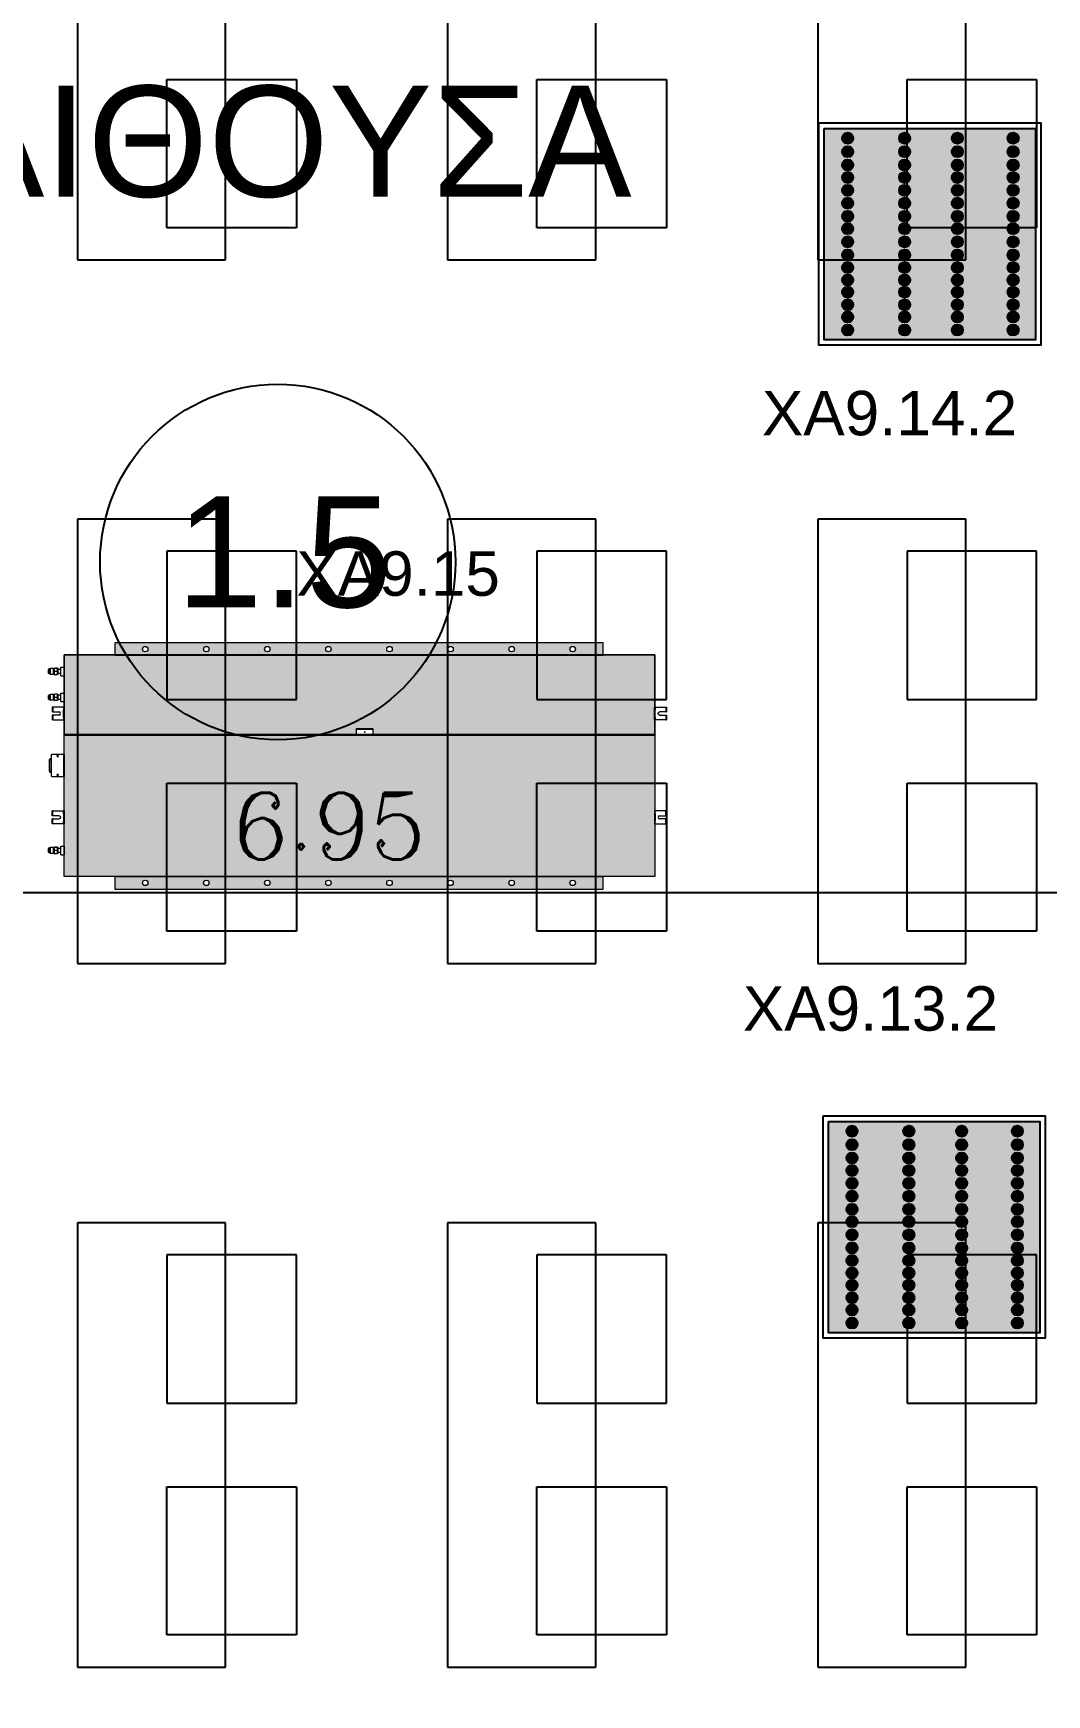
# Model space of a CAD drawing. Header units: metres. Extents: x 0 to 132, y -109 to 310.
# Drawn here: x 50.627 to 53.366, y 94.601 to 99.087 of the extents above; entities that cross this region are included whole.
import ezdxf

# ---------------------------------------------------------------- set-up
doc = ezdxf.new("R2010")
doc.units = ezdxf.units.M
doc.header["$LTSCALE"] = 0.036
doc.layers.get('0').update_dxf_attribs({"color": 252})
doc.layers.get('Defpoints').update_dxf_attribs({"color": 252})
for name, color, linetype in [('arxitektonika', 254, 'Continuous'), ('DIMBLK', 252, 'Continuous'), ('electext', 20, 'Continuous'), ('Epipla', 252, 'Continuous'), ('HLEK_FL001_SYMBOLS', 230, 'Continuous')]:
    doc.layers.add(name, color=color, linetype=linetype)
doc.layers.add('axel', color=170, linetype='Continuous', lineweight=0)
doc.styles.add('COMU-N', font='arial.ttf')
doc.styles.get("Standard").update_dxf_attribs({"font": 'arial.ttf'})
doc.dimstyles.new('CADWDOT', dxfattribs={"dimscale": 0.1, "dimtxt": 1.8, "dimasz": 0.08, "dimexe": 2, "dimexo": 0, "dimgap": 0.09, "dimtad": 0, "dimrnd": 0.001, "dimzin": 0, "dimdsep": 46, "dimtxsty": 'Standard', "dimblk1": 'ARTDIM', "dimblk2": 'ARTDIM', "dimsah": 1, "dimcen": 0.09, "dimdle": 0.05, "dimse1": 1, "dimse2": 1, "dimadec": 0, "dimazin": 0, "dimtfac": 1, "dimtmove": 0, "dimatfit": 3, "dimldrblk": 'ARTDIM', "dimfxl": 2, "dimtvp": 0.9999, "dimtolj": 1, "dimtzin": 0, "dimarcsym": 0})

# ---------------------------------------------------------------- blocks, each defined once
blk = doc.blocks.new('ARTDIM')
at = {"layer": 'DIMBLK'}
for p, q in [((0, -24.9975), (0, 24.9975)), ((-24.9975, 0), (24.9975, 0))]:
    blk.add_line(p, q, dxfattribs=at)
blk.add_circle((0, 0), 8.25, dxfattribs=at)
blk = doc.blocks.new('*D523')
at = {"layer": 'arxitektonika', "color": 0, "lineweight": -2}
blk.add_line((47.9962, 96.7664), (54.8602, 96.7664), dxfattribs=at)
at = {"layer": 'Defpoints', "color": 0, "transparency": 16777216}
for p in [(54.8682, 96.7664), (47.9882, 93.9054), (54.8682, 93.9054)]:
    blk.add_point(p, dxfattribs=at)
at = {"layer": 'arxitektonika', "color": 0, "lineweight": -2, "xscale": 0.008, "yscale": 0.008, "zscale": 0.008, "rotation": 180}
blk.add_blockref('ARTDIM', (47.9882, 96.7664), dxfattribs=at)
at = {"layer": 'arxitektonika', "color": 0, "lineweight": -2, "xscale": 0.008, "yscale": 0.008, "zscale": 0.008}
blk.add_blockref('ARTDIM', (54.8682, 96.7664), dxfattribs=at)
at = {"layer": 'arxitektonika', "color": 0, "insert": (51.4282, 96.9464), "char_height": 0.18, "attachment_point": 5}
blk.add_mtext('\\A1;{\\Fcomplex.shx;6.95}', dxfattribs=at)
blk = doc.blocks.new('*D529')
at = {"layer": 'arxitektonika', "color": 0, "lineweight": -2}
blk.add_line((54.4511, 100.6974), (54.4511, 93.6134), dxfattribs=at)
at = {"layer": 'Defpoints', "color": 0, "transparency": 16777216}
for p in [(52.1782, 100.7054), (52.1782, 93.6054), (54.4511, 93.6054)]:
    blk.add_point(p, dxfattribs=at)
at = {"layer": 'arxitektonika', "color": 0, "lineweight": -2, "xscale": 0.008, "yscale": 0.008, "zscale": 0.008}
for p, rotation in [((54.4511, 100.7054), 90), ((54.4511, 93.6054), 270)]:
    blk.add_blockref('ARTDIM', p, dxfattribs=dict(at, rotation=rotation))
at = {"layer": 'arxitektonika', "color": 0, "insert": (54.2711, 97.1554), "char_height": 0.18, "attachment_point": 5, "rotation": 90}
blk.add_mtext('\\A1;7.10', dxfattribs=at)
blk = doc.blocks.new('A$C5883325D')
at = {"layer": 'Epipla'}
for p, q in [((2.9027, -1.3048), (2.9027, -2.5048)), ((3.3027, -2.5048), (3.3027, -1.3048)), ((3.9027, -1.3048), (3.9027, -2.5048)), ((4.3027, -2.5048), (4.3027, -1.3048)), ((4.9027, -1.3048), (4.9027, -2.5048)), ((5.3027, -2.5048), (5.3027, -1.3048)), ((3.144, -2.0179), (3.494, -2.0179)), ((3.144, -2.4179), (3.144, -2.0179)), ((3.494, -2.0179), (3.494, -2.4179)), ((4.144, -2.0179), (4.494, -2.0179)), ((4.144, -2.4179), (4.144, -2.0179)), ((4.494, -2.0179), (4.494, -2.4179)), ((5.144, -2.0179), (5.494, -2.0179)), ((5.144, -2.4179), (5.144, -2.0179)), ((5.494, -2.0179), (5.494, -2.4179)), ((3.494, -2.4179), (3.144, -2.4179)), ((4.494, -2.4179), (4.144, -2.4179)), ((5.494, -2.4179), (5.144, -2.4179)), ((2.9027, -2.5048), (3.3027, -2.5048)), ((3.9027, -2.5048), (4.3027, -2.5048)), ((4.9027, -2.5048), (5.3027, -2.5048)), ((3.3027, -3.2048), (2.9027, -3.2048)), ((2.9027, -3.2048), (2.9027, -4.4048)), ((3.3027, -4.4048), (3.3027, -3.2048)), ((4.3027, -3.2048), (3.9027, -3.2048)), ((3.9027, -3.2048), (3.9027, -4.4048)), ((4.3027, -4.4048), (4.3027, -3.2048)), ((5.3027, -3.2048), (4.9027, -3.2048)), ((4.9027, -3.2048), (4.9027, -4.4048)), ((5.3027, -4.4048), (5.3027, -3.2048)), ((3.494, -3.2918), (3.144, -3.2918)), ((3.144, -3.2918), (3.144, -3.6918)), ((3.494, -3.6918), (3.494, -3.2918)), ((4.494, -3.2918), (4.144, -3.2918)), ((4.144, -3.2918), (4.144, -3.6918)), ((4.494, -3.6918), (4.494, -3.2918)), ((5.494, -3.2918), (5.144, -3.2918)), ((5.144, -3.2918), (5.144, -3.6918)), ((5.494, -3.6918), (5.494, -3.2918)), ((3.144, -3.6918), (3.494, -3.6918)), ((4.144, -3.6918), (4.494, -3.6918)), ((5.144, -3.6918), (5.494, -3.6918)), ((3.144, -4.3179), (3.144, -3.9179)), ((3.144, -3.9179), (3.494, -3.9179)), ((3.494, -3.9179), (3.494, -4.3179)), ((4.144, -4.3179), (4.144, -3.9179)), ((4.144, -3.9179), (4.494, -3.9179)), ((4.494, -3.9179), (4.494, -4.3179)), ((5.144, -4.3179), (5.144, -3.9179)), ((5.144, -3.9179), (5.494, -3.9179)), ((5.494, -3.9179), (5.494, -4.3179)), ((3.494, -4.3179), (3.144, -4.3179)), ((4.494, -4.3179), (4.144, -4.3179)), ((5.494, -4.3179), (5.144, -4.3179)), ((2.9027, -4.4048), (3.3027, -4.4048)), ((3.9027, -4.4048), (4.3027, -4.4048)), ((4.9027, -4.4048), (5.3027, -4.4048)), ((3.3027, -5.1048), (2.9027, -5.1048)), ((2.9027, -5.1048), (2.9027, -6.3048)), ((3.3027, -6.3048), (3.3027, -5.1048)), ((4.3027, -5.1048), (3.9027, -5.1048)), ((3.9027, -5.1048), (3.9027, -6.3048)), ((4.3027, -6.3048), (4.3027, -5.1048)), ((5.3027, -5.1048), (4.9027, -5.1048)), ((4.9027, -5.1048), (4.9027, -6.3048)), ((5.3027, -6.3048), (5.3027, -5.1048)), ((3.494, -5.1918), (3.144, -5.1918)), ((3.144, -5.1918), (3.144, -5.5918)), ((3.494, -5.5918), (3.494, -5.1918)), ((4.494, -5.1918), (4.144, -5.1918)), ((4.144, -5.1918), (4.144, -5.5918)), ((4.494, -5.5918), (4.494, -5.1918)), ((5.494, -5.1918), (5.144, -5.1918)), ((5.144, -5.1918), (5.144, -5.5918)), ((5.494, -5.5918), (5.494, -5.1918)), ((3.144, -5.5918), (3.494, -5.5918)), ((4.144, -5.5918), (4.494, -5.5918)), ((5.144, -5.5918), (5.494, -5.5918)), ((3.144, -6.2179), (3.144, -5.8179)), ((3.144, -5.8179), (3.494, -5.8179)), ((3.494, -5.8179), (3.494, -6.2179)), ((4.144, -6.2179), (4.144, -5.8179)), ((4.144, -5.8179), (4.494, -5.8179)), ((4.494, -5.8179), (4.494, -6.2179)), ((5.144, -6.2179), (5.144, -5.8179)), ((5.144, -5.8179), (5.494, -5.8179)), ((5.494, -5.8179), (5.494, -6.2179)), ((3.494, -6.2179), (3.144, -6.2179)), ((4.494, -6.2179), (4.144, -6.2179)), ((5.494, -6.2179), (5.144, -6.2179)), ((2.9027, -6.3048), (3.3027, -6.3048)), ((3.9027, -6.3048), (4.3027, -6.3048)), ((4.9027, -6.3048), (5.3027, -6.3048))]:
    blk.add_line(p, q, dxfattribs=at)
blk = doc.blocks.new('panel led 4x16W 60x60cm acrylic')
at = {"layer": 'HLEK_FL001_SYMBOLS', "linetype": 'Continuous', "lineweight": 0}
h = blk.add_hatch(color=201, dxfattribs=at)
h.dxf.hatch_style = 1
h.paths.add_polyline_path([(45.4184, 65.5575), (45.4184, 64.9863), (45.9896, 64.9863), (45.9896, 65.5575)])
h.paths.add_polyline_path([(45.6208, 65.3554, -1), (45.6508, 65.3554, -1)], flags=16)
h.paths.add_polyline_path([(45.6208, 65.3904, -1), (45.6508, 65.3904, -1)], flags=16)
h.paths.add_polyline_path([(45.7936, 65.3554, -1), (45.7636, 65.3554, -1)], flags=16)
h.paths.add_polyline_path([(45.7636, 65.3904, -1), (45.7936, 65.3904, -1)], flags=16)
h.paths.add_polyline_path([(45.6508, 65.3202, -1), (45.6208, 65.3202, -1)], flags=16)
h.paths.add_polyline_path([(45.7936, 65.3202, -1), (45.7636, 65.3202, -1)], flags=16)
h.paths.add_polyline_path([(45.6208, 65.4249, -1), (45.6508, 65.4249, -1)], flags=16)
h.paths.add_polyline_path([(45.7636, 65.4249, -1), (45.7936, 65.4249, -1)], flags=16)
h.paths.add_polyline_path([(45.6508, 65.2864, -1), (45.6208, 65.2864, -1)], flags=16)
h.paths.add_polyline_path([(45.7936, 65.2864, -1), (45.7636, 65.2864, -1)], flags=16)
h.paths.add_polyline_path([(45.6208, 65.4586, -1), (45.6508, 65.4586, -1)], flags=16)
h.paths.add_polyline_path([(45.7636, 65.4586, -1), (45.7936, 65.4586, -1)], flags=16)
h.paths.add_polyline_path([(45.6508, 65.2511, -1), (45.6208, 65.2511, -1)], flags=16)
h.paths.add_polyline_path([(45.7936, 65.2511, -1), (45.7636, 65.2511, -1)], flags=16)
h.paths.add_polyline_path([(45.6208, 65.4943, -1), (45.6508, 65.4943, -1)], flags=16)
h.paths.add_polyline_path([(45.7636, 65.4943, -1), (45.7936, 65.4943, -1)], flags=16)
h.paths.add_polyline_path([(45.6508, 65.2158, -1), (45.6208, 65.2158, -1)], flags=16)
h.paths.add_polyline_path([(45.7936, 65.2158, -1), (45.7636, 65.2158, -1)], flags=16)
h.paths.add_polyline_path([(45.6208, 65.531, -1), (45.6508, 65.531, -1)], flags=16)
h.paths.add_polyline_path([(45.7636, 65.531, -1), (45.7936, 65.531, -1)], flags=16)
h.paths.add_polyline_path([(45.6508, 65.1817, -1), (45.6208, 65.1817, -1)], flags=16)
h.paths.add_polyline_path([(45.7936, 65.1817, -1), (45.7636, 65.1817, -1)], flags=16)
h.paths.add_polyline_path([(45.4672, 65.3554, -1), (45.4972, 65.3554, -1)], flags=16)
h.paths.add_polyline_path([(45.4672, 65.3904, -1), (45.4972, 65.3904, -1)], flags=16)
h.paths.add_polyline_path([(45.4972, 65.3202, -1), (45.4672, 65.3202, -1)], flags=16)
h.paths.add_polyline_path([(45.6508, 65.1482, -1), (45.6208, 65.1482, -1)], flags=16)
h.paths.add_polyline_path([(45.9441, 65.3554, -1), (45.9141, 65.3554, -1)], flags=16)
h.paths.add_polyline_path([(45.9441, 65.3904, -1), (45.9141, 65.3904, -1)], flags=16)
h.paths.add_polyline_path([(45.7936, 65.1482, -1), (45.7636, 65.1482, -1)], flags=16)
h.paths.add_polyline_path([(45.4672, 65.4249, -1), (45.4972, 65.4249, -1)], flags=16)
h.paths.add_polyline_path([(45.9441, 65.3202, -1), (45.9141, 65.3202, -1)], flags=16)
h.paths.add_polyline_path([(45.4972, 65.2864, -1), (45.4672, 65.2864, -1)], flags=16)
h.paths.add_polyline_path([(45.9141, 65.4249, -1), (45.9441, 65.4249, -1)], flags=16)
h.paths.add_polyline_path([(45.9441, 65.2864, -1), (45.9141, 65.2864, -1)], flags=16)
h.paths.add_polyline_path([(45.4672, 65.4586, -1), (45.4972, 65.4586, -1)], flags=16)
h.paths.add_polyline_path([(45.9141, 65.4586, -1), (45.9441, 65.4586, -1)], flags=16)
h.paths.add_polyline_path([(45.4972, 65.2511, -1), (45.4672, 65.2511, -1)], flags=16)
h.paths.add_polyline_path([(45.9441, 65.2511, -1), (45.9141, 65.2511, -1)], flags=16)
h.paths.add_polyline_path([(45.4672, 65.4943, -1), (45.4972, 65.4943, -1)], flags=16)
h.paths.add_polyline_path([(45.6508, 65.1152, -1), (45.6208, 65.1152, -1)], flags=16)
h.paths.add_polyline_path([(45.7936, 65.1152, -1), (45.7636, 65.1152, -1)], flags=16)
h.paths.add_polyline_path([(45.9141, 65.4943, -1), (45.9441, 65.4943, -1)], flags=16)
h.paths.add_polyline_path([(45.4972, 65.2158, -1), (45.4672, 65.2158, -1)], flags=16)
h.paths.add_polyline_path([(45.9441, 65.2158, -1), (45.9141, 65.2158, -1)], flags=16)
h.paths.add_polyline_path([(45.4672, 65.531, -1), (45.4972, 65.531, -1)], flags=16)
h.paths.add_polyline_path([(45.9141, 65.531, -1), (45.9441, 65.531, -1)], flags=16)
h.paths.add_polyline_path([(45.4972, 65.1817, -1), (45.4672, 65.1817, -1)], flags=16)
h.paths.add_polyline_path([(45.9441, 65.1817, -1), (45.9141, 65.1817, -1)], flags=16)
h.paths.add_polyline_path([(45.6508, 65.0811, -1), (45.6208, 65.0811, -1)], flags=16)
h.paths.add_polyline_path([(45.7936, 65.0811, -1), (45.7636, 65.0811, -1)], flags=16)
h.paths.add_polyline_path([(45.4972, 65.1482, -1), (45.4672, 65.1482, -1)], flags=16)
h.paths.add_polyline_path([(45.9441, 65.1482, -1), (45.9141, 65.1482, -1)], flags=16)
h.paths.add_polyline_path([(45.6508, 65.048, -1), (45.6208, 65.048, -1)], flags=16)
h.paths.add_polyline_path([(45.7936, 65.048, -1), (45.7636, 65.048, -1)], flags=16)
h.paths.add_polyline_path([(45.4972, 65.1152, -1), (45.4672, 65.1152, -1)], flags=16)
h.paths.add_polyline_path([(45.9441, 65.1152, -1), (45.9141, 65.1152, -1)], flags=16)
h.paths.add_polyline_path([(45.6508, 65.0128, -1), (45.6208, 65.0128, -1)], flags=16)
h.paths.add_polyline_path([(45.4972, 65.0811, -1), (45.4672, 65.0811, -1)], flags=16)
h.paths.add_polyline_path([(45.7936, 65.0128, -1), (45.7636, 65.0128, -1)], flags=16)
h.paths.add_polyline_path([(45.9441, 65.0811, -1), (45.9141, 65.0811, -1)], flags=16)
h.paths.add_polyline_path([(45.4972, 65.048, -1), (45.4672, 65.048, -1)], flags=16)
h.paths.add_polyline_path([(45.9441, 65.048, -1), (45.9141, 65.048, -1)], flags=16)
h.paths.add_polyline_path([(45.4972, 65.0128, -1), (45.4672, 65.0128, -1)], flags=16)
h.paths.add_polyline_path([(45.9441, 65.0128, -1), (45.9141, 65.0128, -1)], flags=16)
h = blk.add_hatch(color=11, dxfattribs=at)
h.dxf.hatch_style = 1
h.paths.add_polyline_path([(45.4972, 65.531, 1), (45.4672, 65.531, 1)])
h = blk.add_hatch(color=11, dxfattribs=at)
h.dxf.hatch_style = 1
h.paths.add_polyline_path([(45.4972, 65.4943, 1), (45.4672, 65.4943, 1)])
h = blk.add_hatch(color=11, dxfattribs=at)
h.dxf.hatch_style = 1
h.paths.add_polyline_path([(45.6508, 65.531, 1), (45.6208, 65.531, 1)])
h = blk.add_hatch(color=11, dxfattribs=at)
h.dxf.hatch_style = 1
h.paths.add_polyline_path([(45.6508, 65.4943, 1), (45.6208, 65.4943, 1)])
h = blk.add_hatch(color=11, dxfattribs=at)
h.dxf.hatch_style = 1
h.paths.add_polyline_path([(45.7936, 65.531, 1), (45.7636, 65.531, 1)])
h = blk.add_hatch(color=11, dxfattribs=at)
h.dxf.hatch_style = 1
h.paths.add_polyline_path([(45.7936, 65.4943, 1), (45.7636, 65.4943, 1)])
h = blk.add_hatch(color=11, dxfattribs=at)
h.dxf.hatch_style = 1
h.paths.add_polyline_path([(45.9441, 65.531, 1), (45.9141, 65.531, 1)])
h = blk.add_hatch(color=11, dxfattribs=at)
h.dxf.hatch_style = 1
h.paths.add_polyline_path([(45.9441, 65.4943, 1), (45.9141, 65.4943, 1)])
h = blk.add_hatch(color=11, dxfattribs=at)
h.dxf.hatch_style = 1
h.paths.add_polyline_path([(45.4972, 65.4586, 1), (45.4672, 65.4586, 1)])
h = blk.add_hatch(color=11, dxfattribs=at)
h.dxf.hatch_style = 1
h.paths.add_polyline_path([(45.6508, 65.4586, 1), (45.6208, 65.4586, 1)])
h = blk.add_hatch(color=11, dxfattribs=at)
h.dxf.hatch_style = 1
h.paths.add_polyline_path([(45.7936, 65.4586, 1), (45.7636, 65.4586, 1)])
h = blk.add_hatch(color=11, dxfattribs=at)
h.dxf.hatch_style = 1
h.paths.add_polyline_path([(45.9441, 65.4586, 1), (45.9141, 65.4586, 1)])
h = blk.add_hatch(color=11, dxfattribs=at)
h.dxf.hatch_style = 1
h.paths.add_polyline_path([(45.4972, 65.4249, 1), (45.4672, 65.4249, 1)])
h = blk.add_hatch(color=11, dxfattribs=at)
h.dxf.hatch_style = 1
h.paths.add_polyline_path([(45.6508, 65.4249, 1), (45.6208, 65.4249, 1)])
h = blk.add_hatch(color=11, dxfattribs=at)
h.dxf.hatch_style = 1
h.paths.add_polyline_path([(45.7936, 65.4249, 1), (45.7636, 65.4249, 1)])
h = blk.add_hatch(color=11, dxfattribs=at)
h.dxf.hatch_style = 1
h.paths.add_polyline_path([(45.9441, 65.4249, 1), (45.9141, 65.4249, 1)])
h = blk.add_hatch(color=11, dxfattribs=at)
h.dxf.hatch_style = 1
h.paths.add_polyline_path([(45.4972, 65.3904, 1), (45.4672, 65.3904, 1)])
h = blk.add_hatch(color=11, dxfattribs=at)
h.dxf.hatch_style = 1
h.paths.add_polyline_path([(45.4972, 65.3554, 1), (45.4672, 65.3554, 1)])
h = blk.add_hatch(color=11, dxfattribs=at)
h.dxf.hatch_style = 1
h.paths.add_polyline_path([(45.6508, 65.3904, 1), (45.6208, 65.3904, 1)])
h = blk.add_hatch(color=11, dxfattribs=at)
h.dxf.hatch_style = 1
h.paths.add_polyline_path([(45.6508, 65.3554, 1), (45.6208, 65.3554, 1)])
h = blk.add_hatch(color=11, dxfattribs=at)
h.dxf.hatch_style = 1
h.paths.add_polyline_path([(45.7936, 65.3904, 1), (45.7636, 65.3904, 1)])
h = blk.add_hatch(color=11, dxfattribs=at)
h.dxf.hatch_style = 1
h.paths.add_polyline_path([(45.7936, 65.3554, 1), (45.7636, 65.3554, 1)])
h = blk.add_hatch(color=11, dxfattribs=at)
h.dxf.hatch_style = 1
h.paths.add_polyline_path([(45.9441, 65.3904, 1), (45.9141, 65.3904, 1)])
h = blk.add_hatch(color=11, dxfattribs=at)
h.dxf.hatch_style = 1
h.paths.add_polyline_path([(45.9441, 65.3554, 1), (45.9141, 65.3554, 1)])
h = blk.add_hatch(color=11, dxfattribs=at)
h.dxf.hatch_style = 1
h.paths.add_polyline_path([(45.4972, 65.3202, 1), (45.4672, 65.3202, 1)])
h = blk.add_hatch(color=11, dxfattribs=at)
h.dxf.hatch_style = 1
h.paths.add_polyline_path([(45.6508, 65.3202, 1), (45.6208, 65.3202, 1)])
h = blk.add_hatch(color=11, dxfattribs=at)
h.dxf.hatch_style = 1
h.paths.add_polyline_path([(45.7936, 65.3202, 1), (45.7636, 65.3202, 1)])
h = blk.add_hatch(color=11, dxfattribs=at)
h.dxf.hatch_style = 1
h.paths.add_polyline_path([(45.9441, 65.3202, 1), (45.9141, 65.3202, 1)])
h = blk.add_hatch(color=11, dxfattribs=at)
h.dxf.hatch_style = 1
h.paths.add_polyline_path([(45.4972, 65.2864, 1), (45.4672, 65.2864, 1)])
h = blk.add_hatch(color=11, dxfattribs=at)
h.dxf.hatch_style = 1
h.paths.add_polyline_path([(45.6508, 65.2864, 1), (45.6208, 65.2864, 1)])
h = blk.add_hatch(color=11, dxfattribs=at)
h.dxf.hatch_style = 1
h.paths.add_polyline_path([(45.7936, 65.2864, 1), (45.7636, 65.2864, 1)])
h = blk.add_hatch(color=11, dxfattribs=at)
h.dxf.hatch_style = 1
h.paths.add_polyline_path([(45.9441, 65.2864, 1), (45.9141, 65.2864, 1)])
h = blk.add_hatch(color=11, dxfattribs=at)
h.dxf.hatch_style = 1
h.paths.add_polyline_path([(45.4972, 65.2511, 1), (45.4672, 65.2511, 1)])
h = blk.add_hatch(color=11, dxfattribs=at)
h.dxf.hatch_style = 1
h.paths.add_polyline_path([(45.6508, 65.2511, 1), (45.6208, 65.2511, 1)])
h = blk.add_hatch(color=11, dxfattribs=at)
h.dxf.hatch_style = 1
h.paths.add_polyline_path([(45.7936, 65.2511, 1), (45.7636, 65.2511, 1)])
h = blk.add_hatch(color=11, dxfattribs=at)
h.dxf.hatch_style = 1
h.paths.add_polyline_path([(45.9441, 65.2511, 1), (45.9141, 65.2511, 1)])
h = blk.add_hatch(color=11, dxfattribs=at)
h.dxf.hatch_style = 1
h.paths.add_polyline_path([(45.4972, 65.2158, 1), (45.4672, 65.2158, 1)])
h = blk.add_hatch(color=11, dxfattribs=at)
h.dxf.hatch_style = 1
h.paths.add_polyline_path([(45.4972, 65.1817, 1), (45.4672, 65.1817, 1)])
h = blk.add_hatch(color=11, dxfattribs=at)
h.dxf.hatch_style = 1
h.paths.add_polyline_path([(45.6508, 65.2158, 1), (45.6208, 65.2158, 1)])
h = blk.add_hatch(color=11, dxfattribs=at)
h.dxf.hatch_style = 1
h.paths.add_polyline_path([(45.6508, 65.1817, 1), (45.6208, 65.1817, 1)])
h = blk.add_hatch(color=11, dxfattribs=at)
h.dxf.hatch_style = 1
h.paths.add_polyline_path([(45.7936, 65.2158, 1), (45.7636, 65.2158, 1)])
h = blk.add_hatch(color=11, dxfattribs=at)
h.dxf.hatch_style = 1
h.paths.add_polyline_path([(45.7936, 65.1817, 1), (45.7636, 65.1817, 1)])
h = blk.add_hatch(color=11, dxfattribs=at)
h.dxf.hatch_style = 1
h.paths.add_polyline_path([(45.9441, 65.2158, 1), (45.9141, 65.2158, 1)])
h = blk.add_hatch(color=11, dxfattribs=at)
h.dxf.hatch_style = 1
h.paths.add_polyline_path([(45.9441, 65.1817, 1), (45.9141, 65.1817, 1)])
h = blk.add_hatch(color=11, dxfattribs=at)
h.dxf.hatch_style = 1
h.paths.add_polyline_path([(45.4972, 65.1482, 1), (45.4672, 65.1482, 1)])
h = blk.add_hatch(color=11, dxfattribs=at)
h.dxf.hatch_style = 1
h.paths.add_polyline_path([(45.6508, 65.1482, 1), (45.6208, 65.1482, 1)])
h = blk.add_hatch(color=11, dxfattribs=at)
h.dxf.hatch_style = 1
h.paths.add_polyline_path([(45.7936, 65.1482, 1), (45.7636, 65.1482, 1)])
h = blk.add_hatch(color=11, dxfattribs=at)
h.dxf.hatch_style = 1
h.paths.add_polyline_path([(45.9441, 65.1482, 1), (45.9141, 65.1482, 1)])
h = blk.add_hatch(color=11, dxfattribs=at)
h.dxf.hatch_style = 1
h.paths.add_polyline_path([(45.4972, 65.1152, 1), (45.4672, 65.1152, 1)])
h = blk.add_hatch(color=11, dxfattribs=at)
h.dxf.hatch_style = 1
h.paths.add_polyline_path([(45.6508, 65.1152, 1), (45.6208, 65.1152, 1)])
h = blk.add_hatch(color=11, dxfattribs=at)
h.dxf.hatch_style = 1
h.paths.add_polyline_path([(45.7936, 65.1152, 1), (45.7636, 65.1152, 1)])
h = blk.add_hatch(color=11, dxfattribs=at)
h.dxf.hatch_style = 1
h.paths.add_polyline_path([(45.9441, 65.1152, 1), (45.9141, 65.1152, 1)])
h = blk.add_hatch(color=11, dxfattribs=at)
h.dxf.hatch_style = 1
h.paths.add_polyline_path([(45.4972, 65.0811, 1), (45.4672, 65.0811, 1)])
h = blk.add_hatch(color=11, dxfattribs=at)
h.dxf.hatch_style = 1
h.paths.add_polyline_path([(45.4972, 65.048, 1), (45.4672, 65.048, 1)])
h = blk.add_hatch(color=11, dxfattribs=at)
h.dxf.hatch_style = 1
h.paths.add_polyline_path([(45.6508, 65.0811, 1), (45.6208, 65.0811, 1)])
h = blk.add_hatch(color=11, dxfattribs=at)
h.dxf.hatch_style = 1
h.paths.add_polyline_path([(45.6508, 65.048, 1), (45.6208, 65.048, 1)])
h = blk.add_hatch(color=11, dxfattribs=at)
h.dxf.hatch_style = 1
h.paths.add_polyline_path([(45.7936, 65.0811, 1), (45.7636, 65.0811, 1)])
h = blk.add_hatch(color=11, dxfattribs=at)
h.dxf.hatch_style = 1
h.paths.add_polyline_path([(45.7936, 65.048, 1), (45.7636, 65.048, 1)])
h = blk.add_hatch(color=11, dxfattribs=at)
h.dxf.hatch_style = 1
h.paths.add_polyline_path([(45.9441, 65.0811, 1), (45.9141, 65.0811, 1)])
h = blk.add_hatch(color=11, dxfattribs=at)
h.dxf.hatch_style = 1
h.paths.add_polyline_path([(45.9441, 65.048, 1), (45.9141, 65.048, 1)])
h = blk.add_hatch(color=11, dxfattribs=at)
h.dxf.hatch_style = 1
h.paths.add_polyline_path([(45.4972, 65.0128, 1), (45.4672, 65.0128, 1)])
h = blk.add_hatch(color=11, dxfattribs=at)
h.dxf.hatch_style = 1
h.paths.add_polyline_path([(45.6508, 65.0128, 1), (45.6208, 65.0128, 1)])
h = blk.add_hatch(color=11, dxfattribs=at)
h.dxf.hatch_style = 1
h.paths.add_polyline_path([(45.7936, 65.0128, 1), (45.7636, 65.0128, 1)])
h = blk.add_hatch(color=11, dxfattribs=at)
h.dxf.hatch_style = 1
h.paths.add_polyline_path([(45.9441, 65.0128, 1), (45.9141, 65.0128, 1)])
at = {"layer": 'HLEK_FL001_SYMBOLS'}
for points in [[(45.4043, 65.5722), (46.0043, 65.5722), (46.0043, 64.9722), (45.4043, 64.9722)], [(45.4184, 65.5575), (45.9896, 65.5575), (45.9896, 64.9863), (45.4184, 64.9863)]]:
    blk.add_lwpolyline(points, close=True, dxfattribs=at)
for centre in [(45.4822, 65.531), (45.4822, 65.4943), (45.6358, 65.531), (45.6358, 65.4943), (45.7786, 65.531), (45.7786, 65.4943), (45.9291, 65.531), (45.9291, 65.4943), (45.4822, 65.4586), (45.6358, 65.4586), (45.7786, 65.4586), (45.9291, 65.4586), (45.4822, 65.4249), (45.6358, 65.4249), (45.7786, 65.4249), (45.9291, 65.4249), (45.4822, 65.3904), (45.4822, 65.3554), (45.6358, 65.3904), (45.6358, 65.3554), (45.7786, 65.3904), (45.7786, 65.3554), (45.9291, 65.3904), (45.9291, 65.3554), (45.4822, 65.3202), (45.6358, 65.3202), (45.7786, 65.3202), (45.9291, 65.3202), (45.4822, 65.2864), (45.6358, 65.2864), (45.7786, 65.2864), (45.9291, 65.2864), (45.4822, 65.2511), (45.6358, 65.2511), (45.7786, 65.2511), (45.9291, 65.2511), (45.4822, 65.2158), (45.4822, 65.1817), (45.6358, 65.2158), (45.6358, 65.1817), (45.7786, 65.2158), (45.7786, 65.1817), (45.9291, 65.2158), (45.9291, 65.1817), (45.4822, 65.1482), (45.6358, 65.1482), (45.7786, 65.1482), (45.9291, 65.1482), (45.4822, 65.1152), (45.6358, 65.1152), (45.7786, 65.1152), (45.9291, 65.1152), (45.4822, 65.0811), (45.4822, 65.048), (45.6358, 65.0811), (45.6358, 65.048), (45.7786, 65.0811), (45.7786, 65.048), (45.9291, 65.0811), (45.9291, 65.048), (45.4822, 65.0128), (45.6358, 65.0128), (45.7786, 65.0128), (45.9291, 65.0128)]:
    blk.add_circle(centre, 0.015, dxfattribs=at)
blk = doc.blocks.new('A$C5A126718')
at = {"layer": 'axel'}
for p, q in [((-0.0317, 0.0343), (-0.0317, 0.0321)), ((-0.0301, 0.0343), (-0.0317, 0.0343)), ((-0.0317, 0.0321), (-0.0317, 0.0236)), ((-0.0317, 0.0321), (-0.0301, 0.0321)), ((-0.0317, 0.0236), (-0.0301, 0.0236)), ((-0.0317, 0.0236), (-0.0317, 0.0214)), ((-0.0301, 0.0214), (-0.0317, 0.0214)), ((-0.0301, 0.0129), (-0.0317, 0.0129)), ((-0.0317, 0.0129), (-0.0317, 0.0107)), ((-0.0317, 0.0107), (-0.0301, 0.0107)), ((-0.0317, 0.0107), (-0.0317, 0.0021)), ((-0.0317, 0.0021), (-0.0301, 0.0021)), ((-0.0317, 0.0021), (-0.0317, 0)), ((-0.0301, 0), (-0.0317, 0)), ((-0.0012, 0.0343), (-0.0301, 0.0343)), ((-0.0301, 0.0343), (-0.0301, 0.0321)), ((-0.0301, 0.0321), (-0.0301, 0.0236)), ((-0.0301, 0.0236), (-0.0301, 0.0214)), ((-0.0301, 0.0214), (-0.0131, 0.0214)), ((-0.0301, 0.0129), (-0.0301, 0.0107)), ((-0.0131, 0.0129), (-0.0301, 0.0129)), ((-0.0301, 0.0107), (-0.0301, 0.0021)), ((-0.0301, 0.0021), (-0.0301, 0)), ((-0.0301, 0), (-0.0012, 0)), ((-0.0012, 0.0343), (0, 0.0343)), ((-0.0012, 0.0343), (-0.0012, 0.033)), ((-0.0012, 0.033), (-0.0012, 0.03)), ((-0.0012, 0.03), (-0.0012, 0.0271)), ((-0.0012, 0.0271), (0, 0.0271)), ((-0.0012, 0.027), (-0.0012, 0.0271)), ((-0.0012, 0.0073), (-0.0012, 0.027)), ((-0.0012, 0.0071), (-0.0012, 0.0073)), ((-0.0012, 0.0071), (0, 0.0071)), ((-0.0012, 0.0071), (-0.0012, 0.0043)), ((-0.0012, 0.0043), (-0.0012, 0.0013)), ((-0.0012, 0.0013), (-0.0012, 0)), ((-0.0012, 0), (0, 0)), ((0.0004, 0.0271), (0.0004, 0.0343)), ((0.0004, 0.0271), (0.0004, 0.0343)), ((0.0004, 0.0211), (0.0004, 0.0271)), ((0.0004, 0.0211), (0.0004, 0.0271)), ((0.0004, 0.0207), (0.0004, 0.0211)), ((0.0004, 0.0207), (0.0004, 0.0211)), ((0.0004, 0.0186), (0.0004, 0.0207)), ((0.0004, 0.0186), (0.0004, 0.0207)), ((0.0004, 0.0157), (0.0004, 0.0186)), ((0.0004, 0.0157), (0.0004, 0.0186)), ((0.0004, 0.0136), (0.0004, 0.0157)), ((0.0004, 0.0136), (0.0004, 0.0157)), ((0.0004, 0.0132), (0.0004, 0.0136)), ((0.0004, 0.0132), (0.0004, 0.0136)), ((0.0004, 0.0071), (0.0004, 0.0132)), ((0.0004, 0.0071), (0.0004, 0.0132)), ((0.0004, 0), (0.0004, 0.0071)), ((0.0004, 0), (0.0004, 0.0071))]:
    blk.add_line(p, q, dxfattribs=at)
blk.add_arc((-0.0131, 0.0171), 0.00429, 270, 90, dxfattribs=at)
blk = doc.blocks.new('A$C3A54651E')
at = {"layer": 'axel'}
for p, q in [((0.0091, 0.0228), (0, 0.0228)), ((0, 0.0228), (0, 0)), ((0.0091, 0), (0, 0)), ((0.0091, 0), (0.0091, 0.0228)), ((0.0091, 0.0171), (0.0162, 0.0171)), ((0.0091, 0.0057), (0.0162, 0.0057)), ((0.0162, 0.019), (0.0166, 0.0193)), ((0.0162, 0.0038), (0.0162, 0.019)), ((0.0162, 0.0038), (0.0166, 0.0035)), ((0.0166, 0.0035), (0.0166, 0.0193)), ((0.0166, 0.0193), (0.0184, 0.0193)), ((0.0166, 0.0035), (0.0184, 0.0035)), ((0.0184, 0.02), (0.0184, 0.0199)), ((0.0184, 0.02), (0.0184, 0.02)), ((0.0184, 0.0199), (0.0184, 0.0193)), ((0.0184, 0.0193), (0.0184, 0.0153)), ((0.0184, 0.0153), (0.0184, 0.0067)), ((0.0184, 0.0067), (0.0184, 0.0035)), ((0.0184, 0.0035), (0.0184, 0.0028)), ((0.0184, 0.0028), (0.0184, 0.0028)), ((0.0191, 0.0202), (0.0254, 0.0202)), ((0.0191, 0.0197), (0.0254, 0.0197)), ((0.0191, 0.0109), (0.0254, 0.0109)), ((0.0191, 0.0026), (0.0254, 0.0026)), ((0.0262, 0.0199), (0.0262, 0.02)), ((0.0262, 0.02), (0.0262, 0.02)), ((0.0262, 0.0182), (0.0262, 0.0199)), ((0.0262, 0.0153), (0.0262, 0.0182)), ((0.0262, 0.0182), (0.0284, 0.0182)), ((0.0262, 0.0067), (0.0262, 0.0153)), ((0.0262, 0.0046), (0.0262, 0.0067)), ((0.0262, 0.0028), (0.0262, 0.0046)), ((0.0262, 0.0046), (0.0284, 0.0046)), ((0.0262, 0.0028), (0.0262, 0.0028)), ((0.0284, 0.0193), (0.037, 0.0193)), ((0.0284, 0.0182), (0.0284, 0.0193)), ((0.0284, 0.0046), (0.0284, 0.0182)), ((0.0284, 0.0035), (0.0284, 0.0046)), ((0.0284, 0.0035), (0.037, 0.0035)), ((0.037, 0.0035), (0.037, 0.0193)), ((0.0373, 0.019), (0.037, 0.0193)), ((0.0373, 0.0037), (0.037, 0.0035)), ((0.0373, 0.0182), (0.0373, 0.019)), ((0.0373, 0.0046), (0.0373, 0.0182)), ((0.0373, 0.0182), (0.0403, 0.0182)), ((0.0373, 0.0037), (0.0373, 0.0046)), ((0.0373, 0.0046), (0.0403, 0.0046)), ((0.0403, 0.0046), (0.0403, 0.0182)), ((0.0423, 0.0162), (0.0403, 0.0182)), ((0.0423, 0.0066), (0.0403, 0.0046)), ((0.0423, 0.0066), (0.0423, 0.0162))]:
    blk.add_line(p, q, dxfattribs=at)
for points in [[(0.0191, 0.0202, 0.004311), (0.019, 0.0202, 0.005535), (0.0188, 0.0202, 0.007292), (0.0187, 0.0201, 0.009929), (0.0186, 0.0201), (0.0186, 0.0201, 0.019665), (0.0185, 0.02, 0.032685), (0.0184, 0.02, 0.060642), (0.0184, 0.02), (0.0184, 0.02)], [(0.0184, 0.0199, 0.159929), (0.0184, 0.0199, 0.090191), (0.0184, 0.0199, 0.0462), (0.0184, 0.0199, 0.02623), (0.0185, 0.0198), (0.0186, 0.0198, 0.013719), (0.0187, 0.0198, 0.009481), (0.0188, 0.0198, 0.006867), (0.0189, 0.0197, 0.005151), (0.0191, 0.0197)], [(0.0191, 0.0197, 0.015295), (0.0188, 0.0186, 0.017604), (0.0186, 0.0175), (0.0185, 0.0169, 0.02245), (0.0184, 0.0158), (0.0184, 0.0153)], [(0.0184, 0.0153, 0.023182), (0.0184, 0.0142, 0.022013), (0.0186, 0.0131), (0.0187, 0.0125, 0.017076), (0.0189, 0.0114), (0.0191, 0.0109)], [(0.0191, 0.0109, 0.016103), (0.0188, 0.0098, 0.018613), (0.0186, 0.0088), (0.0185, 0.0083, 0.023826), (0.0184, 0.0072), (0.0184, 0.0067)], [(0.0184, 0.0067, 0.024647), (0.0184, 0.0057, 0.023359), (0.0186, 0.0046), (0.0187, 0.0041, 0.018023), (0.0189, 0.0031), (0.0191, 0.0026)], [(0.0191, 0.0026, -0.004311), (0.019, 0.0026, -0.005535), (0.0188, 0.0026, -0.007292), (0.0187, 0.0027, -0.009929), (0.0186, 0.0027), (0.0186, 0.0027, -0.019665), (0.0185, 0.0027, -0.032685), (0.0184, 0.0028, -0.060642), (0.0184, 0.0028), (0.0184, 0.0028)], [(0.0262, 0.02, 0.102242), (0.0262, 0.02, 0.051435), (0.0261, 0.02, 0.028507), (0.0261, 0.0201, 0.01755), (0.026, 0.0201), (0.0259, 0.0201, 0.009159), (0.0258, 0.0201, 0.006785), (0.0257, 0.0202, 0.005184), (0.0255, 0.0202), (0.0254, 0.0202)], [(0.0254, 0.0197, 0.004812), (0.0256, 0.0197, 0.00636), (0.0258, 0.0198, 0.008685), (0.0259, 0.0198, 0.012384), (0.026, 0.0198), (0.0261, 0.0198, 0.023143), (0.0261, 0.0199, 0.039656), (0.0262, 0.0199, 0.07579), (0.0262, 0.0199, 0.144125), (0.0262, 0.0199)], [(0.0262, 0.0153, 0.023214), (0.0262, 0.0164, 0.02204), (0.026, 0.0175), (0.0259, 0.018, 0.017046), (0.0256, 0.0191), (0.0254, 0.0197)], [(0.0254, 0.0109, 0.01528), (0.0258, 0.012, 0.017585), (0.026, 0.013), (0.0261, 0.0136, 0.022468), (0.0262, 0.0147), (0.0262, 0.0153)], [(0.0262, 0.0067, 0.024685), (0.0262, 0.0078, 0.023392), (0.026, 0.0088), (0.0259, 0.0093, 0.017988), (0.0256, 0.0103), (0.0254, 0.0109)], [(0.0254, 0.0026, 0.016073), (0.0258, 0.0036, 0.018575), (0.026, 0.0046), (0.0261, 0.0052, 0.023861), (0.0262, 0.0062), (0.0262, 0.0067)], [(0.0262, 0.0028, -0.102242), (0.0262, 0.0028, -0.051435), (0.0261, 0.0028, -0.028507), (0.0261, 0.0027, -0.01755), (0.026, 0.0027), (0.0259, 0.0027, -0.009159), (0.0258, 0.0026, -0.006785), (0.0257, 0.0026, -0.005184), (0.0255, 0.0026), (0.0254, 0.0026)]]:
    blk.add_lwpolyline(points, format="xyb", dxfattribs=at)
blk = doc.blocks.new('A$C531E15D6')
at = {"layer": 'axel'}
for p, q in [((-0.0003, 0.0241), (-0.0003, -0.0359)), ((-0.0003, 0.0241), (0.0009, 0.0241)), ((-0.0003, 0.0134), (0, 0.0134)), ((-0.0003, 0.0113), (0, 0.0113)), ((-0.0003, 0.0066), (-0.0003, 0.0031)), ((-0.0003, 0.0066), (-0.0003, 0.0031)), ((0, 0.0059), (-0.0003, 0.0059)), ((-0.0003, 0.0031), (-0.0003, -0.0276)), ((0.0021, 0.0241), (0, 0.022)), ((0, 0.0059), (0, 0.022)), ((0, -0.0059), (0, 0.0059)), ((0, -0.0059), (0, 0.0059)), ((0.0012, 0.0241), (0.0009, 0.0241)), ((0.0012, 0.0241), (0.0009, 0.0241)), ((0.0012, 0.0241), (0.0021, 0.0241)), ((0.0021, 0.0241), (0.0321, 0.0241)), ((0.0021, 0.0241), (0.0321, 0.0241)), ((0.0321, 0.0241), (0.0343, 0.022)), ((0.0343, 0.022), (0.0343, 0.0134)), ((0.0343, 0.022), (0.0343, 0.0134)), ((0.0343, 0.0134), (0.0343, -0.0251)), ((0.0343, 0.0134), (0.0343, -0.0251)), ((0.038, 0.0127), (0.0343, 0.0128)), ((0.0347, 0.0056), (0.0343, 0.0056)), ((0.0347, 0.0056), (0.0347, -0.0059)), ((0.0357, 0.0099), (0.0357, 0.0045)), ((0.04, 0.0099), (0.0357, 0.0099)), ((0.0357, 0.0045), (0.0357, 0.0038)), ((0.0357, 0.0045), (0.0357, 0.0038)), ((0.0357, 0.0038), (0.0357, -0.0059)), ((0.0357, 0.0038), (0.0357, -0.0059)), ((0.038, 0.0127), (0.038, 0.0099)), ((0.04, 0.0099), (0.04, -0.0059)), ((0, -0.0176), (-0.0003, -0.0176)), ((-0.0003, -0.023), (0, -0.023)), ((-0.0003, -0.0251), (0, -0.0251)), ((-0.0003, -0.0276), (-0.0003, -0.0312)), ((-0.0003, -0.0276), (-0.0003, -0.0312)), ((-0.0003, -0.0359), (0.0021, -0.0359)), ((0, -0.0176), (0, -0.0059)), ((0, -0.0176), (0, -0.0059)), ((0, -0.0337), (0, -0.0176)), ((0.0021, -0.0359), (0, -0.0337)), ((0.0321, -0.0359), (0.0021, -0.0359)), ((0.0321, -0.0359), (0.0021, -0.0359)), ((0.0343, -0.0337), (0.0321, -0.0359)), ((0.0347, -0.0173), (0.0343, -0.0173)), ((0.038, -0.0244), (0.0343, -0.0245)), ((0.0343, -0.0251), (0.0343, -0.0337)), ((0.0343, -0.0251), (0.0343, -0.0337)), ((0.0347, -0.0059), (0.0347, -0.0173)), ((0.0357, -0.0059), (0.0357, -0.0155)), ((0.0357, -0.0059), (0.0357, -0.0155)), ((0.0357, -0.0155), (0.0357, -0.0162)), ((0.0357, -0.0155), (0.0357, -0.0162)), ((0.0357, -0.0162), (0.0357, -0.0216)), ((0.04, -0.0216), (0.0357, -0.0216)), ((0.038, -0.0244), (0.038, -0.0216)), ((0.04, -0.0059), (0.04, -0.0216))]:
    blk.add_line(p, q, dxfattribs=at)
for centre, radius in [((0.0171, 0.0199), 0.00214), ((0.0171, 0.0199), 0.00111), ((0.0171, -0.0316), 0.00214), ((0.0171, -0.0316), 0.00111)]:
    blk.add_circle(centre, radius, dxfattribs=at)
for centre, radius, start, end in [((0.0321, 0.022), 0.00214, 0, 90), ((0.0346, 0.0045), 0.00107, 0, 89.5416), ((0.0321, -0.0337), 0.00214, 270, 0), ((0.0346, -0.0162), 0.00107, 270.4584, 0)]:
    blk.add_arc(centre, radius, start, end, dxfattribs=at)
blk = doc.blocks.new('FCU 10 KANALATO')
at = {"layer": 'axel'}
h = blk.add_hatch(color=211, dxfattribs=at)
h.paths.add_polyline_path([(47988.1338, 13560.164), (47988.1338, 13560.197), (47986.8138, 13560.197), (47986.8138, 13560.164)])
h.paths.add_polyline_path([(47987.5563, 13560.1878, -1), (47987.5563, 13560.1731, -1)], flags=16)
h.paths.add_polyline_path([(47987.3913, 13560.1731, -1), (47987.3913, 13560.1878, -1)], flags=16)
h.paths.add_polyline_path([(47987.7213, 13560.1878, -1), (47987.7213, 13560.1731, -1)], flags=16)
h.paths.add_polyline_path([(47987.2263, 13560.1731, -1), (47987.2263, 13560.1878, -1)], flags=16)
h.paths.add_polyline_path([(47987.8863, 13560.1878, -1), (47987.8863, 13560.1731, -1)], flags=16)
h.paths.add_polyline_path([(47987.0613, 13560.1731, -1), (47987.0613, 13560.1878, -1)], flags=16)
h.paths.add_polyline_path([(47988.0513, 13560.1878, -1), (47988.0513, 13560.1731, -1)], flags=16)
h.paths.add_polyline_path([(47986.8963, 13560.1731, -1), (47986.8963, 13560.1878, -1)], flags=16)
for color, points in [(150, [(47986.6743, 13560.1633), (47986.6743, 13560.0206), (47986.6751, 13560.0206), (47986.6751, 13560.0135), (47986.6751, 13560.0074), (47986.6751, 13560.007), (47986.6751, 13560.002), (47986.6751, 13559.9935), (47986.6751, 13559.9863), (47986.6743, 13559.9863), (47986.6743, 13559.782), (47987.7792, 13559.782), (47988.2671, 13559.782), (47988.2671, 13559.782), (47988.2704, 13559.782), (47988.2704, 13560.1633)]), (151, [(47988.2705, 13559.5646), (47988.2705, 13559.5982), (47988.2705, 13559.5982), (47988.2705, 13559.621), (47988.2705, 13559.621), (47988.2705, 13559.6682), (47988.2705, 13559.6682), (47988.2705, 13559.691), (47988.2705, 13559.691), (47988.2705, 13559.7061), (47988.2705, 13559.7061), (47988.2705, 13559.7132), (47988.2705, 13559.7193), (47988.2705, 13559.7196), (47988.2705, 13559.7246), (47988.2705, 13559.7332), (47988.2705, 13559.7403), (47988.2705, 13559.7403), (47988.2705, 13559.7785), (47987.4805, 13559.7785), (47987.4805, 13559.7638), (47987.4362, 13559.7638), (47987.4362, 13559.7785), (47986.6743, 13559.7785), (47986.6743, 13559.7403), (47986.6751, 13559.7403), (47986.6751, 13559.7332), (47986.6751, 13559.7271), (47986.6751, 13559.7218), (47986.6751, 13559.7193), (47986.6751, 13559.7132), (47986.6751, 13559.7061), (47986.6743, 13559.7061), (47986.6743, 13559.5646)])]:
    blk.add_hatch(color=color, dxfattribs=at).paths.add_polyline_path(points)
h = blk.add_hatch(color=211, dxfattribs=at)
h.paths.add_polyline_path([(47988.1338, 13559.5327), (47988.1338, 13559.5657), (47986.8138, 13559.5657), (47986.8138, 13559.5327)])
h.paths.add_polyline_path([(47987.5563, 13559.5565, -1), (47987.5563, 13559.5418, -1)], flags=16)
h.paths.add_polyline_path([(47987.3913, 13559.5418, -1), (47987.3913, 13559.5565, -1)], flags=16)
h.paths.add_polyline_path([(47987.7213, 13559.5565, -1), (47987.7213, 13559.5418, -1)], flags=16)
h.paths.add_polyline_path([(47987.2263, 13559.5418, -1), (47987.2263, 13559.5565, -1)], flags=16)
h.paths.add_polyline_path([(47987.8863, 13559.5565, -1), (47987.8863, 13559.5418, -1)], flags=16)
h.paths.add_polyline_path([(47987.0613, 13559.5418, -1), (47987.0613, 13559.5565, -1)], flags=16)
h.paths.add_polyline_path([(47988.0513, 13559.5565, -1), (47988.0513, 13559.5418, -1)], flags=16)
h.paths.add_polyline_path([(47986.8963, 13559.5418, -1), (47986.8963, 13559.5565, -1)], flags=16)
for p, q in [((47986.6743, 13559.782), (47987.7792, 13559.782)), ((47986.6743, 13559.7804), (47987.7792, 13559.7804)), ((47986.6743, 13559.78), (47987.7816, 13559.78)), ((47987.7349, 13559.7785), (47986.6743, 13559.7785)), ((47987.4362, 13559.7785), (47987.4362, 13559.78)), ((47987.4362, 13559.7638), (47987.4362, 13559.7785)), ((47987.4362, 13559.766), (47987.4805, 13559.766)), ((47987.4805, 13559.7638), (47987.4362, 13559.7638)), ((47987.4805, 13559.7785), (47987.4805, 13559.78)), ((47987.4805, 13559.7785), (47987.4805, 13559.7638)), ((47988.2705, 13559.7785), (47987.7329, 13559.7785)), ((47987.7792, 13559.782), (47988.2671, 13559.782)), ((47987.7792, 13559.7804), (47988.2705, 13559.7804)), ((47987.7792, 13559.78), (47988.2705, 13559.78))]:
    blk.add_line(p, q, dxfattribs=at)
at = {"layer": 'axel', "linetype": 'Continuous'}
for points in [[(47986.8138, 13560.164), (47988.1338, 13560.164), (47988.1338, 13560.197), (47986.8138, 13560.197)], [(47986.8138, 13559.5327), (47988.1338, 13559.5327), (47988.1338, 13559.5657), (47986.8138, 13559.5657)]]:
    blk.add_lwpolyline(points, close=True, dxfattribs=at)
at = {"layer": 'axel'}
for points in [[(47986.6743, 13560.1633), (47988.2704, 13560.1633), (47988.2704, 13559.782), (47986.6743, 13559.782)], [(47986.6743, 13560.1633), (47988.2705, 13560.1633), (47988.2705, 13559.5646), (47986.6743, 13559.5646)], [(47986.6743, 13559.5646), (47988.2705, 13559.5646), (47988.2705, 13559.7785), (47986.6743, 13559.7785)]]:
    blk.add_lwpolyline(points, close=True, dxfattribs=at)
at = {"layer": 'axel', "linetype": 'Continuous'}
for centre in [(47986.8963, 13560.1805), (47987.0613, 13560.1805), (47987.2263, 13560.1805), (47987.3913, 13560.1805), (47987.5563, 13560.1805), (47987.7213, 13560.1805), (47987.8863, 13560.1805), (47988.0513, 13560.1805), (47986.8963, 13559.5492), (47987.0613, 13559.5492), (47987.2263, 13559.5492), (47987.3913, 13559.5492), (47987.5563, 13559.5492), (47987.7213, 13559.5492), (47987.8863, 13559.5492), (47988.0513, 13559.5492)]:
    blk.add_circle(centre, 0.00739, dxfattribs=at)
at = {"layer": 'axel'}
blk.add_circle((47987.4583, 13559.7731), 0.00111, dxfattribs=at)
at = {"xscale": -1, "rotation": 180}
for name, p in [('A$C3A54651E', (47988.2705, 13560.1043)), ('A$C531E15D6', (47988.2708, 13559.8575)), ('A$C5A126718', (47986.6746, 13559.7403)), ('A$C3A54651E', (47988.2705, 13559.691)), ('A$C3A54651E', (47988.2705, 13559.621))]:
    blk.add_blockref(name, p, dxfattribs=at)
blk.add_blockref('A$C5A126718', (47986.6746, 13559.9863))
at = {"xscale": -1}
blk.add_blockref('A$C5A126718', (47988.271, 13559.9863), dxfattribs=at)
at = {"rotation": 180}
blk.add_blockref('A$C5A126718', (47988.271, 13559.7403), dxfattribs=at)

msp = doc.modelspace()

# ---------------------------------------------------------------- linework, layer by layer
at = {"layer": 'arxitektonika'}
msp.add_circle((51.2879, 97.6593), 0.48, dxfattribs=at)

# ---------------------------------------------------------------- block references
msp.add_blockref('A$C5883325D', (47.8442, 100.9799), dxfattribs=at)
at = {"layer": 'axel', "rotation": 180}
msp.add_blockref('FCU 10 KANALATO', (48038.9811, 13656.9733), dxfattribs=at)
at = {"layer": 'HLEK_FL001_SYMBOLS', "linetype": 'Continuous', "lineweight": 0}
for p in [(7.3456, 33.2727), (7.3572, 30.5914)]:
    msp.add_blockref('panel led 4x16W 60x60cm acrylic', p, dxfattribs=at)

# ---------------------------------------------------------------- texts
at = {"layer": 'arxitektonika', "style": 'COMU-N'}
for s, p in [('ΑΙΘΟΥΣΑ', (50.378, 98.6454)), ('1.5', (51.0135, 97.5369))]:
    msp.add_text(s, height=0.3, dxfattribs=at).set_placement(p)
at = {"layer": 'electext', "char_height": 0.12, "attachment_point": 1}
for s, width, insert in [('XA9.14.2', 0.309026, (52.596, 98.1214)), ('XA9.15', 0.408766, (51.3382, 97.6881)), ('XA9.13.2', 0.270399, (52.5445, 96.5137))]:
    msp.add_mtext_dynamic_manual_height_columns(s, width=width, gutter_width=0.6, heights=[0], dxfattribs=dict(at, insert=insert))

# ---------------------------------------------------------------- dimensions: what is measured, and where the dimension line sits
at = {"layer": 'arxitektonika'}
dim = msp.add_linear_dim(base=(54.4511, 93.6054), p1=(52.1782, 100.7054), p2=(52.1782, 93.6054), angle=90, dimstyle='CADWDOT', dxfattribs=at)
dim.commit()
dim.dimension.update_dxf_attribs({"geometry": '*D529', "text_midpoint": (54.2711, 97.1554)})
dim = msp.add_linear_dim(base=(54.8682, 96.7664), p1=(47.9882, 93.9054), p2=(54.8682, 93.9054), text='{\\Fcomplex.shx;6.95}', dimstyle='CADWDOT', dxfattribs=at)
dim.commit()
dim.dimension.update_dxf_attribs({"geometry": '*D523', "text_midpoint": (51.4282, 96.9464)})

doc.saveas('drawing.dxf')
